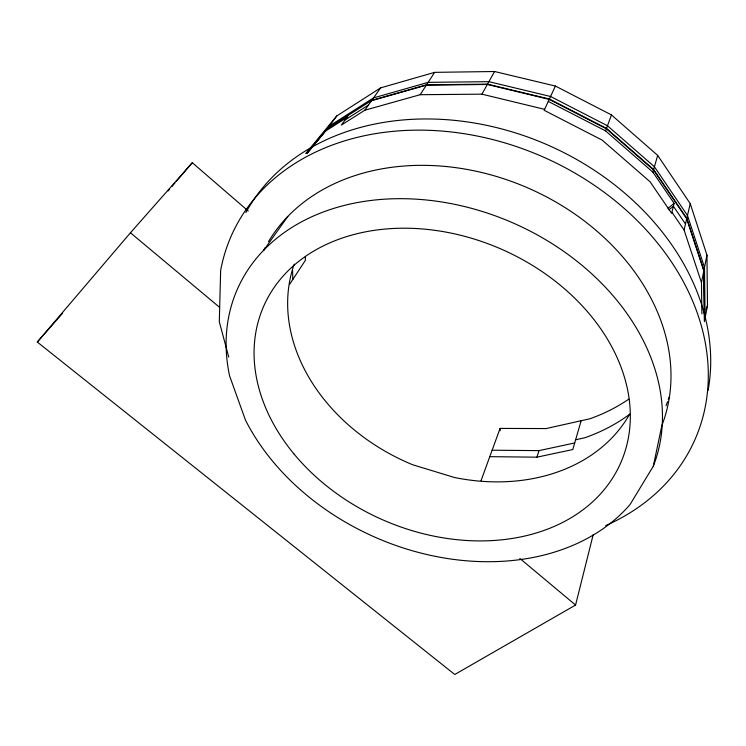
<?xml version="1.0" encoding="UTF-8"?>
<svg xmlns="http://www.w3.org/2000/svg" width="746" height="746" viewBox="0 0 746 746"><rect width="100%" height="100%" fill="white"/><g stroke="black" fill="none" stroke-linecap="round" stroke-linejoin="round"><path stroke-width="1.12" d="M305.739 153.508L336.8 115.928L380.656 87.86L434.629 72.353L494.598 71.513L555.397 86.051L611.459 114.921L657.692 155.42L690.237 203.639L706.956 255.104L707.488 305.45L704.513 321.2L703.898 270.397L686.805 218.364L653.608 169.51L606.489 128.405L549.392 99.022L487.52 84.139L426.572 84.802L371.816 100.337L327.419 128.582L307.016 153.228M701.883 313.926L701.464 282.538L706.956 255.104M653.291 466.222A226.057 171.617 23.7 0 0 456.505 204.712A226.057 171.617 23.7 0 0 229.6 375.919L245.518 420.222A226.057 171.617 23.7 0 0 430.405 555.322A226.057 171.617 23.7 0 0 630.025 504.585L653.291 466.222L661.898 425.388A217.608 169.529 23.6 0 0 534.546 190.957A217.608 169.529 23.6 0 0 268.495 241.629M701.464 282.538L684.082 230.057L690.237 203.639M248.25 211.025L192.272 162.703L130.447 232.78L37.3 342.041L454.762 674.487L575.567 605.053L593.201 534.64M548.282 101.419L605.575 130.886L652.862 172.112L674.142 203.397L671.633 213.319L650.064 181.763L602.171 140.117L544.17 110.296L555.397 86.051M652.862 172.112L657.692 155.42M581.143 420.735L572.807 449.54L536.924 457.177L489.786 456.664M706.07 309.888L707.488 305.45M536.924 457.177L539.022 450.631L574.709 442.947M481.021 480.694L500.081 428.418L546.1 428.568L589.89 418.776A198.483 163.588 23.4 0 0 628.831 399.091M605.575 130.886L611.459 114.921M348.587 115.108L341.342 125.086L364.785 110.24L420.166 94.705L481.897 94.164L494.598 71.513M420.166 94.705L434.629 72.353M289.709 284.226L305.375 260.345L305.319 256.894M364.785 110.24L380.656 87.86M264.112 249.761L287.835 216.396M307.324 153.117L325.564 131.072L336.8 115.928M306.709 153.359L329.256 126.102L373.541 97.894L428.148 82.368L488.91 81.668L550.567 96.486L607.468 125.757L654.41 166.75L687.476 215.482L704.494 267.404L705.101 318.122M168.158 190.939L169.659 189.167M171.925 186.519L174.937 182.994M176.448 181.231L192.272 162.703M37.3 342.041L62.655 313.18M667.959 208.293L674.142 203.397M668.985 209.775L673.414 206.269L685.49 223.996M325.564 131.072L346.787 117.588M345.1 119.919L368.431 105.102M371.573 100.673L426.348 85.137L487.334 84.475L549.224 99.377L606.358 128.76L653.505 169.892L686.712 218.764L703.814 270.807L704.438 321.629M575.632 439.776L584.528 437.846A202.371 164.931 23.5 0 0 629.652 414.254M492.136 450.202L539.022 450.631M481.897 94.164L544.617 109.336M130.447 232.78L219.408 307.184M519.85 558.446L575.567 605.053M671.913 212.246L684.082 230.057M228.733 357.054L219.305 321.768L220.648 270.434A253.23 197.671 23.6 0 1 591.112 183.143A253.23 197.671 23.6 0 1 605.64 525.641M500.081 428.418L500.212 430.666M292.581 270.192L292.814 279.498M629.643 414.189A184.197 145.06 23.6 0 1 454.65 477.543L412.706 464.767A184.197 145.06 23.6 0 1 294.204 264.149M668.948 397.385A213.552 168.409 23.6 0 1 668.267 399.53M667.549 401.637A213.552 168.409 23.6 0 1 666.029 405.805M263.562 250.721A217.608 169.529 23.6 0 1 265.119 247.672M245.835 212.591A249.826 196.73 23.6 0 1 534.239 139.446A249.826 196.73 23.6 0 1 708.103 390.354M294.073 454.053A194.948 147.764 23.7 0 0 616.681 471.146A194.948 147.764 23.7 0 0 415.82 228.518A194.948 147.764 23.7 0 0 294.073 454.053"/></g></svg>
